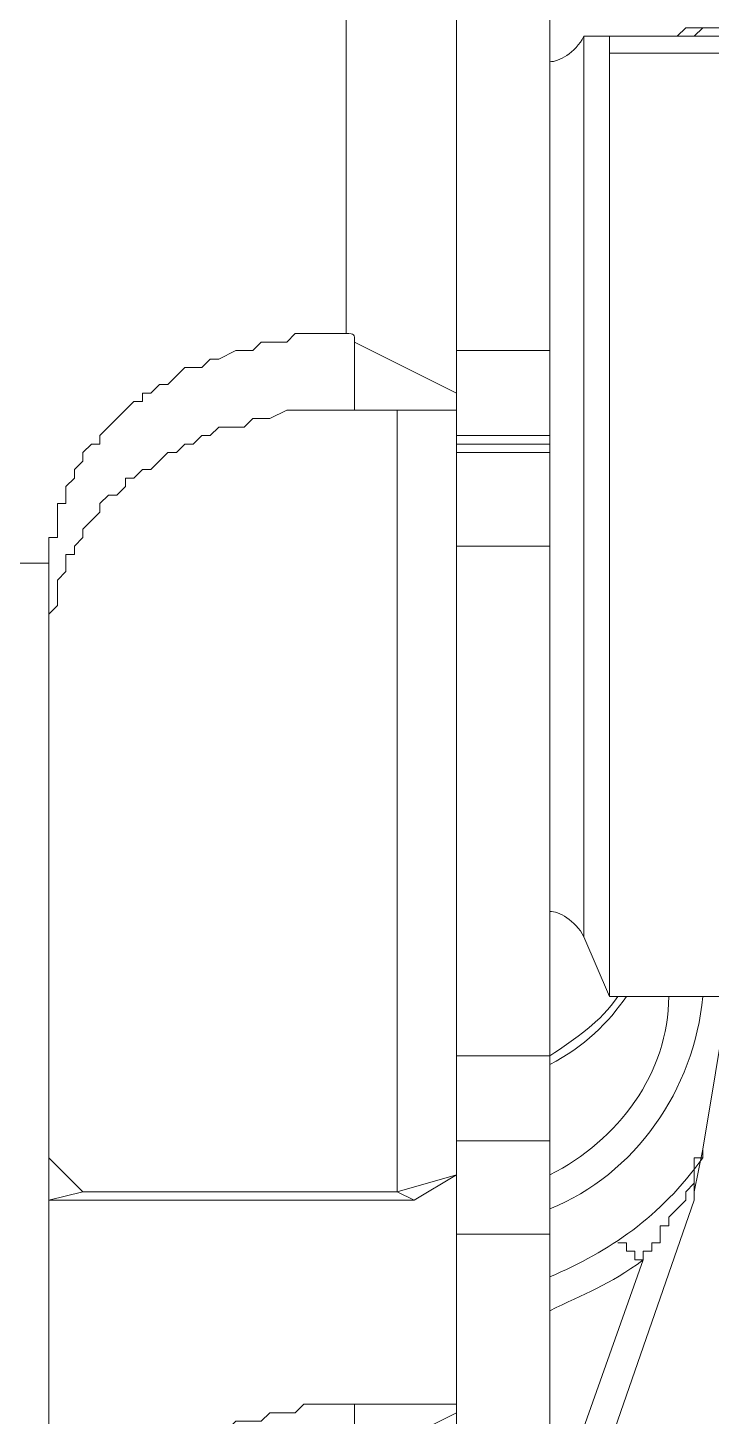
# Model space of a CAD drawing. Header units: millimetres. Extents: x 25083 to 52777, y 24772 to 45779.
# Drawn here: x 49109.6 to 49139.5, y 36173.7 to 36234.4 of the extents above; entities that cross this region are included whole.
import ezdxf

# ---------------------------------------------------------------- set-up
doc = ezdxf.new("R2010")
doc.units = ezdxf.units.MM
doc.layers.add('小车', color=7, linetype='Continuous')
doc.styles.add('标准', font='', dxfattribs={"width": 0.667})
doc.styles.get('标准').set_extended_font_data('FangSong_GB2312')
doc.dimstyles.new('标准', dxfattribs={"dimtxt": 35, "dimasz": 4, "dimexe": 2, "dimexo": 0, "dimtad": 1, "dimdec": 1, "dimzin": 9, "dimdsep": 46, "dimtxsty": '标准', "dimcen": 0, "dimdle": 6, "dimazin": 2, "dimtfac": 1, "dimtdec": 1, "dimtmove": 0, "dimatfit": 3, "dimfxl": 1, "dimtolj": 1, "dimtzin": 0, "dimarcsym": 0})

# ---------------------------------------------------------------- blocks, each defined once
blk = doc.blocks.new('zw$D2F4')
at = {"color": 7, "lineweight": 5}
for points in [[(238.412, 287.06), (238.412, 379.529)], [(242.497, 379.529), (242.497, 287.06)], [(233.585, 340.536), (233.585, 365.417)], [(251.781, 356.133), (251.781, 355.019), (251.41, 355.019), (251.41, 354.648), (251.039, 354.648), (251.039, 354.276), (250.667, 354.276), (250.667, 353.905), (249.182, 353.905), (248.811, 353.534), (247.696, 353.534)], [(251.039, 355.762), (251.039, 355.391), (250.667, 355.019), (250.667, 354.648), (249.925, 353.905), (248.439, 353.905), (248.068, 353.534), (247.696, 353.534)], [(251.781, 353.534), (243.983, 353.534)], [(243.983, 314.17), (243.983, 353.534)], [(245.097, 352.791), (245.097, 353.534), (244.726, 353.534)], [(247.696, 353.534), (245.097, 353.534)], [(245.097, 353.534), (247.696, 353.534)], [(251.781, 352.791), (245.097, 352.791)], [(245.097, 311.57), (245.097, 352.791)], [(220.587, 330.881), (220.587, 331.624), (220.959, 331.624), (220.959, 333.109), (221.33, 333.109), (221.33, 333.852), (221.701, 334.223), (221.701, 334.594), (222.073, 334.966), (222.073, 335.337), (222.444, 335.709), (222.815, 335.709), (222.815, 336.08), (224.301, 337.565), (224.672, 337.565), (224.672, 337.937), (225.044, 337.937), (225.415, 338.308), (225.786, 338.308), (226.529, 339.051), (227.272, 339.051), (227.643, 339.422), (228.014, 339.422), (228.757, 339.793), (229.5, 339.793), (229.871, 340.165), (230.985, 340.165), (231.357, 340.536), (233.585, 340.536)], [(238.412, 337.937), (233.956, 340.165)], [(233.956, 337.194), (233.956, 340.165)], [(238.412, 339.793), (242.497, 339.793)], [(235.813, 303.029), (235.813, 337.194)], [(238.412, 336.08), (242.497, 336.08)], [(238.412, 335.709), (242.497, 335.709)], [(238.412, 335.337), (242.497, 335.337)], [(220.587, 272.949), (220.587, 330.881)], [(238.412, 331.252), (242.497, 331.252)], [(220.587, 330.51), (154.857, 330.51)], [(243.983, 314.17), (245.097, 311.57)], [(245.097, 311.57), (249.925, 311.57)], [(249.182, 304.886), (250.296, 311.57)], [(238.412, 308.971), (242.497, 308.971)], [(238.412, 305.257), (242.497, 305.257)], [(248.811, 303.029), (249.182, 304.886)], [(220.587, 304.514), (222.073, 303.029)], [(249.182, 304.514), (248.811, 304.514), (248.811, 303.4)], [(238.412, 303.772), (235.813, 303.029)], [(236.556, 302.658), (238.412, 303.772)], [(220.587, 302.658), (222.073, 303.029)], [(222.073, 303.029), (235.813, 303.029)], [(236.556, 302.658), (235.813, 303.029)], [(248.811, 303.4), (248.439, 303.029), (248.439, 302.658), (247.696, 301.915), (247.696, 301.543), (247.325, 301.543), (247.325, 300.801), (246.954, 300.801), (246.954, 300.429), (246.582, 300.429), (246.582, 300.058)], [(248.811, 303.4), (248.811, 302.658)], [(220.587, 302.658), (236.556, 302.658)], [(248.811, 302.658), (242.869, 285.575)], [(238.412, 301.172), (242.497, 301.172)], [(245.468, 300.801), (245.84, 300.801), (245.84, 300.429), (246.211, 300.429), (246.211, 300.058), (246.582, 300.058)], [(242.497, 288.546), (246.582, 300.058)], [(233.956, 293.745), (233.956, 291.145)], [(233.956, 291.145), (238.412, 293.374)]]:
    blk.add_lwpolyline(points, dxfattribs=at)
at = {"color": 7, "lineweight": 0}
for points in [[(233.956, 337.194), (230.985, 337.194), (230.243, 336.823), (229.5, 336.823), (229.129, 336.451), (228.014, 336.451), (227.643, 336.08), (227.272, 336.08), (226.9, 335.709), (226.529, 335.709), (226.158, 335.337), (225.786, 335.337), (225.044, 334.594), (224.672, 334.594), (224.301, 334.223), (223.929, 334.223), (223.929, 333.852), (223.558, 333.48), (223.187, 333.48), (222.815, 333.109), (222.815, 332.738), (222.073, 331.995), (222.073, 331.624), (221.701, 331.252), (221.701, 330.881), (221.33, 330.881), (221.33, 330.138), (220.959, 329.767), (220.959, 328.653), (220.587, 328.281), (220.587, 327.539)], [(233.956, 337.194), (238.412, 337.194)], [(223.929, 290.031), (224.301, 290.031), (225.044, 290.774), (225.415, 290.774), (225.415, 291.145), (225.786, 291.145), (226.158, 291.517), (226.529, 291.517), (226.529, 291.888), (226.9, 291.888), (227.272, 292.26), (227.643, 292.26), (228.014, 292.631), (228.386, 292.631), (228.757, 293.002), (229.871, 293.002), (230.243, 293.374), (231.357, 293.374), (231.728, 293.745), (233.956, 293.745)], [(233.956, 293.745), (238.412, 293.745)]]:
    blk.add_lwpolyline(points, dxfattribs=at)
at = {"color": 7, "lineweight": 5}
for points in [[(242.497, 352.42), (242.869, 352.42), (243.612, 352.791), (243.983, 353.534)], [(233.956, 340.165), (233.956, 340.536), (233.956, 340.536), (233.585, 340.536)], [(243.983, 314.17), (243.612, 314.912), (242.869, 315.284), (242.497, 315.284)], [(242.497, 302.286), (246.211, 303.772), (248.811, 307.485), (249.182, 311.57)], [(242.497, 303.772), (245.468, 305.257), (247.696, 308.228), (247.696, 311.57)], [(242.497, 308.599), (243.983, 309.342), (245.097, 310.456), (245.84, 311.57)], [(242.497, 308.971), (243.612, 309.713), (244.726, 310.456), (245.468, 311.57)], [(249.182, 304.514), (249.182, 304.514), (249.182, 304.886), (249.182, 304.886)], [(242.497, 299.315), (245.097, 300.429), (247.325, 301.915), (249.182, 304.514)], [(248.811, 302.658), (248.811, 303.029), (248.811, 303.029), (248.811, 303.029)], [(242.497, 297.83), (243.983, 298.573), (245.097, 298.944), (246.582, 300.058)]]:
    blk.add_open_spline(points, degree=3, dxfattribs=at)
blk = doc.blocks.new('*D468')
at = {"layer": 'DEFPOINTS', "color": 0}
for p in [(36394.726, 116814.498), (36374.449, 116811.675), (36378.59, 116781.931)]:
    blk.add_point(p, dxfattribs=at)
at = {"layer": '小车', "color": 0, "lineweight": -2}
for p, q in [((36394.726, 116814.498), (36388.79, 116857.133)), ((36374.449, 116811.675), (36396.706, 116814.773)), ((36398.315, 116788.715), (36395.277, 116810.536)), ((36378.59, 116781.931), (36400.847, 116785.029))]:
    blk.add_line(p, q, dxfattribs=at)
at = {"layer": '小车', "color": 0}
for points in [[(36395.937, 116810.628), (36394.617, 116810.444), (36394.726, 116814.498)], [(36398.975, 116788.807), (36397.654, 116788.623), (36398.866, 116784.754)]]:
    blk.add_solid(points, dxfattribs=at)
at = {"layer": '小车', "color": 0, "insert": (36409.434, 116840.295), "char_height": 35, "attachment_point": 5, "rotation": 277.92543, "style": '标准'}
blk.add_mtext('\\A1;30', dxfattribs=at)
blk = doc.blocks.new('A$C1A4175F5')
at = {"layer": '小车'}
dim = blk.add_aligned_dim(p1=(410.909, 592.677), p2=(406.768, 622.421), distance=-20.472, dimstyle='标准', dxfattribs=at)
dim.commit()
dim.dimension.update_dxf_attribs({"geometry": '*D468', "text_midpoint": (441.753, 651.042), "insert": (-35967.681, -116189.253)})

msp = doc.modelspace()

# ---------------------------------------------------------------- block references
msp.add_blockref('zw$D2F4', (48889.923, 35880.503))
at = {"layer": '小车', "ltscale": 10, "xscale": -1, "rotation": 270}
msp.add_blockref('A$C1A4175F5', (48914.945, 35776.933), dxfattribs=at)

doc.saveas('drawing.dxf')
